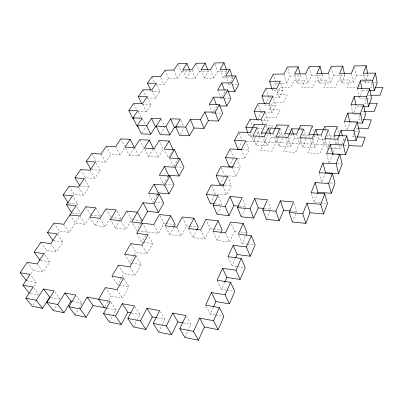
<?xml version="1.0" encoding="UTF-8"?>
<svg xmlns="http://www.w3.org/2000/svg" width="403" height="403" viewBox="0 0 403 403"><rect width="100%" height="100%" fill="white"/><g stroke="black" fill="none" stroke-linecap="round" stroke-linejoin="round"><path stroke-width="0.3" stroke-dasharray="2.02 1.51" d="M353.597 133.282L352.308 136.753L356.595 136.904M360.136 115.711L358.695 119.585L360.499 119.626M366.282 99.188L364.806 103.163L367.284 103.188M372.181 83.335L370.654 87.436L372.483 87.431M332.127 148.556L339.961 148.903L341.658 144.445M341.87 143.891L343.361 139.992L342.5 136.35M347.341 129.58L349.94 122.769L356.212 122.925M359.96 114.573L353.124 114.437L353.789 112.694M354.01 112.11L356.237 106.291L362.398 106.372M366 98.367L359.28 98.317L360.131 96.085M360.347 95.531L362.262 90.509L362.02 89.305M376.588 82.832L365.183 82.872L366.06 80.57M366.282 79.99L368.04 75.386L367.813 74.182M320.128 202.885L314.013 202.361L317.504 193.369M325.528 172.721L321.78 182.368L319.247 173.305M329.412 162.726L332.767 154.097M333.422 152.41L336.042 145.664M336.717 143.931L339.679 136.31M358.665 87.436L360.02 83.95M329.12 148.42L327.312 148.339L330.828 139.519M339.653 73.472L341.769 82.953L353.376 82.912L356.333 75.492L354.383 65.946M292.412 222.003L296.663 211.494L294.14 203.742M299.948 137.776L302.703 147.246L314.894 147.79L318.516 139.05L317.715 136.068M341.769 82.953L344.817 75.593L344.429 73.82M315.096 135.443L307.756 152.883L320.143 153.488L327.276 135.871L335.956 136.179M302.703 147.246L306.179 139.171M316.793 73.709L319.121 83.033L330.349 82.993L333.493 75.693L331.326 66.309M266.564 218.794L270.801 209.092L268.05 201.465M302.794 133.841L303.132 135.02L295.59 152.294L283.647 151.714L291.379 134.607L290.165 134.562M275.979 136.879L278.972 146.193L290.729 146.712L294.553 138.143L293.676 135.212M319.121 83.033L322.35 75.789L322.068 74.626M215.207 315.01L210.25 314.108L213.343 307.262M226.315 290.12L221.443 289.339L224.521 282.538M236.853 266.504L232.073 265.829L235.392 258.479M247.094 244.082L242.173 243.483L245.754 235.554M278.972 146.193L282.624 138.269M294.684 73.94L297.207 83.109L308.078 83.068L311.388 75.885L309.02 66.656M184.876 337.457L187.793 331.211M188.06 330.646L190.977 324.4L186.609 316.612M213.459 232.476L217.076 240.425L229.498 241.941L234.47 231.302L230.576 222.113M241.231 216.829L244.878 209.016M245.14 208.457L245.921 206.784L242.742 198.704M278.266 137.549L271.914 151.15L260.383 150.591L268.484 133.796M278.523 136.99L279.833 134.199L279.098 131.877M252.857 136.013L256.061 145.176L267.416 145.679L271.421 137.267L270.478 134.385M297.207 83.109L300.603 75.981L300.295 74.837M217.076 240.425L220.542 233.231M270.05 130.542L271.355 127.832M271.617 127.293L272.403 125.665L266.252 125.489M256.061 145.176L260.152 136.844M265.985 124.96L268.076 120.699L265.481 112.694M264.096 112.729L271.919 112.88L275.677 105.218L272.856 96.085M271.829 97.657L279.365 97.712L282.977 90.358L280.292 81.25M279.088 83.169L286.518 83.144L289.989 76.076L287.43 66.999M158.616 332.087L161.633 326.007M161.91 325.453L164.928 319.377L160.329 311.69M188.579 228.536L192.941 237.488L204.89 238.944L210.059 228.541L205.928 219.499M217.091 214.391L220.617 207.293M211.807 186.07L215.192 193.974L226.743 194.956L231.408 185.566L227.745 176.454M225.186 175.637L235.967 176.388L240.43 167.411L236.954 158.283M237.941 158.253L244.792 158.631L249.059 150.042L245.971 141.478M255.416 137.242L253.235 141.634L250.026 132.501M255.688 136.693L257.326 133.403L256.348 130.552M262.172 123.656L265.25 117.454L276.241 117.706L279.999 109.908L269.088 109.722L272.851 102.15L283.682 102.271L287.289 94.786L276.539 94.73L280.156 87.456L290.825 87.451L294.291 80.262L305.056 80.202L301.671 87.451L312.693 87.446L315.997 80.142L327.115 80.081L323.901 87.446L335.296 87.441L338.419 80.016L349.915 79.95L346.882 87.441L356.806 87.436M252.157 136.541L249.079 136.426L253.165 128.34M257.446 119.872L261.084 112.674L258.096 103.606M265.844 88.584L268.69 97.632L264.927 105.077L275.677 105.218M282.977 90.358L272.378 90.332L272.937 89.234M273.214 88.685L275.995 83.179L273.284 74.162M192.941 237.488L196.543 230.451M210.331 203.48L214.048 196.211M214.331 195.651L215.192 193.974M219.942 184.685L224.043 176.665M229.131 166.706L233.302 158.555M238.495 148.39L241.906 141.725M133.458 326.944L136.572 321.02M136.854 320.481L139.967 314.562L135.156 306.98M165.724 226.944L169.723 234.657L181.224 236.057L186.569 225.887L182.216 216.985M169.723 234.657L173.436 227.776M109.339 322.007L112.377 316.526M112.679 315.977L116.019 309.942L110.684 301.963M105.39 287.606L110.996 296.079L122.527 298.175L128.879 286.694L123.525 278.12M118.396 265.114L123.701 273.672L135.081 275.496L141.131 264.564L136.063 255.905M130.789 243.684L135.811 252.313L147.035 253.89L152.808 243.467L148.007 234.742M137.705 230.758L158.439 233.282L163.945 223.333L159.397 214.562M105.007 306.648L108.301 300.834M108.598 300.306L110.996 296.079M118.633 284.946L117.424 284.74L121.61 277.36M121.908 276.836L123.701 273.672M131.015 263.043L129.826 262.867L134.018 255.477M134.315 254.953L135.811 252.313M142.894 242.168L141.655 242.007L146.163 234.052M146.465 233.523L147.367 231.932L142.602 223.252M214.527 113.273L212.643 113.238L213.54 111.666M213.837 111.142L216.824 105.898M229.614 98.775L220.925 98.7L221.852 97.068M222.159 96.529L224.945 91.637L224.521 90.479M237.468 84.69L228.889 84.711L230.083 82.62M230.38 82.096L232.763 77.915L232.36 76.756M140.576 223.574L136.496 230.607L131.64 221.993M157.125 195.062L153.08 202.029L149.145 194.442M168.016 176.302L163.542 184L159.805 176.398M173.869 166.207L178.423 158.364M232.763 77.915L223.171 77.991L227.03 71.371L226.622 70.223M74.973 314.98L78.424 309.166M78.736 308.643L81.869 303.358L76.62 296.024M110.321 219.539L115.344 228.033L125.822 229.307L131.544 219.67L126.728 211.096M173.099 149.654L168.283 157.775L164.736 150.213M180.166 134.35L184.126 127.711M201.168 69.648L204.417 78.137L213.721 78.066L217.64 71.492L214.527 62.954M115.344 228.033L121.127 218.491L116.23 209.983M144.818 149.181L148.495 156.621L158.308 157.195L163.19 149.145L159.155 140.571M204.417 78.137L208.386 71.613L207.963 70.485M53.186 310.527L56.375 305.368M89.763 217.177L94.937 225.544L105.047 226.778L110.896 217.338L105.924 208.89M148.495 156.621L153.437 148.647M160.797 133.605L164.857 127.081L160.465 126.935M182.831 69.915L186.211 78.278L195.243 78.207L199.273 71.729L196.024 63.321M94.937 225.544L98.876 219.318M125.59 148.249L129.353 155.513L138.844 156.062L143.508 148.682M186.211 78.278L190.292 71.85L189.848 70.737M32.915 305.182L35.63 300.965M69.936 214.9L75.245 223.146L85.003 224.335L89.31 217.655M129.353 155.513L134.401 147.674M142.032 132.889L146.183 126.466M155.583 84.887L164.278 84.867L168.53 78.414L177.305 78.348L181.436 71.961L178.066 63.679M33.595 286.583L36.27 282.508L30.83 275.375M27.218 262.308L33.298 270.373L43.136 272.055L49.846 261.834L43.982 253.678M40.884 242.253L46.667 250.374L56.41 251.84L62.823 242.062L57.246 233.856M53.952 223.071L59.463 231.241L69.104 232.501L79.587 216.532M106.347 146.173L110.815 154.435L120.008 154.969L124.431 148.233M137.589 111.707L146.475 111.888L151.049 104.946L147.241 96.665M146.752 98.055L155.543 98.131L159.951 91.441L156.299 83.179M30.875 273.99L33.298 270.373M44.229 254.016L46.667 250.374M57.795 233.73L59.463 231.241M76.605 205.601L77.653 204.034L72.525 195.813M69.109 186.277L74.177 194.448L83.461 195.339L89.159 186.826L84.262 178.584M80.701 169.557L85.547 177.743L94.735 178.479L100.201 170.303L95.526 162.051M91.834 153.498L96.463 161.694L105.561 162.288L110.815 154.435M73.144 195.969L74.177 194.448M84.489 179.295L85.547 177.743M181.436 71.961L190.292 71.85M199.273 71.729L208.386 71.613M217.64 71.492L227.03 71.371M289.989 76.076L300.603 75.981M311.388 75.885L322.35 75.789M333.493 75.693L344.817 75.593M356.333 75.492L368.04 75.386M361.602 79.885L371.611 79.829M275.995 83.179L278.468 83.174M362.262 90.509L368.317 90.524M151.206 91.41L159.951 91.441M367.763 95.214L370.221 95.224M268.69 97.632L271.204 97.652M366.609 98.372L370.886 98.403M142.214 104.815L151.049 104.946M362.408 111.293L363.662 111.314M261.084 112.674L263.491 112.719M360.579 114.583L364.932 114.669M215.157 113.288L221.443 113.414M257.164 120.426L268.076 120.699M138.839 118.88L140.027 118.915M356.141 128.094L357.965 128.144M257.441 128.476L262.323 128.628M353.92 131.514L358.741 131.665M177.451 127.489L181.093 127.61M257.326 133.403L263.522 133.62M279.833 134.199L284.085 134.345M303.132 135.02L308.517 135.212M271.421 137.267L275.642 137.428M278.055 137.519L279.264 137.564M294.553 138.143L299.55 138.335M304.552 138.526L306.426 138.597M318.516 139.05L324.672 139.287M343.361 139.992L347.008 140.133M246.485 141.352L328.757 144.788M344.147 145.433L347.789 145.584M329.719 148.445L331.528 148.526M242.258 149.709L249.059 150.042M337.22 163.744L341.543 163.986M233.523 166.983L240.43 167.411M176.01 166.887L182.73 167.326M326.586 182.705L327.785 182.786M330.188 182.952L333.79 183.204M91.667 169.683L100.201 170.303M224.768 185.058L231.408 185.566M164.782 184.1L172.827 184.745M320.743 202.936L326.249 203.404M79.92 186.01L89.159 186.826M214.618 203.878L221.972 204.563L218.587 196.609M239.271 206.165L245.921 206.784M264.222 208.482L270.801 209.092M290.442 210.92L296.663 211.494M154.263 202.145L162.555 202.941M68.938 203.127L77.653 204.034M72.313 212.98L80.066 213.857M90.962 215.086L100.226 216.134M111.495 217.408L121.127 218.491M132.789 219.811L140.899 220.728M163.945 223.333L165.19 223.474M165.814 223.544L173.905 224.456M186.569 225.887L196.976 227.065M210.059 228.541L213.081 228.884M213.686 228.949L220.935 229.77M234.47 231.302L238.057 231.705M240.455 231.977L245.84 232.586M247.714 244.158L254.484 244.984M143.513 242.248L152.808 243.467M53.74 240.787L62.823 242.062M237.453 266.585L244.032 267.511M131.615 263.134L141.131 264.564M40.668 260.363L49.846 261.834M226.924 290.22L233.619 291.293M119.233 285.047L128.879 286.694M27.001 280.826L36.27 282.508M215.827 315.121L223.262 316.471M30.437 293.439L38.774 295.046M50.859 297.374L60.208 299.177M72.757 301.6L81.869 303.358M107.46 308.29L116.019 309.942M131.499 312.93L139.967 314.562M157.12 317.871L164.928 319.377M183.199 322.899L190.977 324.4M33.847 288.014L38.633 294.21M54.813 291.943L59.851 298.699M37.121 263.935L43.136 272.055M50.687 243.659L56.41 251.84M63.659 224.275L69.104 232.501M117.021 289.646L122.527 298.175M111.974 276.221L117.424 284.74M79.759 216.028L85.003 224.335M76.721 206.759L80.61 212.955M85.849 206.759L90.645 214.567M78.454 187.108L83.461 195.339M99.949 218.35L105.047 226.778M129.872 266.877L135.081 275.496M124.668 254.268L129.826 262.867M96.11 208.341L100.528 215.681M89.955 170.232L94.735 178.479M120.885 220.753L125.822 229.307M142.108 245.2L147.035 253.89M136.763 233.347L141.655 242.007M100.992 154.032L105.561 162.288M154.062 225.081L158.439 233.282M115.601 146.647L120.008 154.969M206.145 306.204L210.25 314.108M120.799 138.879L124.537 146.088M134.572 147.619L138.844 156.062M176.751 227.176L181.224 236.057M139.665 139.71L143.564 147.594M154.178 148.621L158.308 157.195M217.343 280.841L221.443 289.339M138.37 111.772L141.02 117.303M133.902 104.029L136.798 110.059M142.45 118.663L145.382 124.794M200.644 229.927L204.89 238.944M142.843 104.15L146.475 111.888M169.754 158.57L173.315 166.187M142.964 89.844L145.74 95.864M161.245 119.157L164.081 125.383M228.214 257.245L232.073 265.829M152.062 90.413L155.543 98.131M151.951 76.701L154.616 82.706M225.489 232.783L229.498 241.941M161.18 77.719L164.278 84.867M180.902 120.24L183.632 126.562M165.029 70.177L168.53 78.414M238.778 235.407L242.173 243.483M222.98 185.854L226.743 194.956M173.864 70.046L177.305 78.348M221.378 167.678L224.36 175.028M191.929 69.784L195.243 78.207M232.4 167.265L235.967 176.388M209.238 104.498L212.643 113.238M230.531 150.087L233.362 157.447M210.542 69.512L213.721 78.066M217.675 89.975L220.925 98.7M241.407 149.498L244.792 158.631M239.291 133.247L241.775 140.037M220.063 69.371L223.171 77.991M225.786 76.011L228.889 84.711M248.072 133.584L249.079 136.426M250.021 119.258L252.379 126.068M254.192 124.275L255.175 127.126M257.028 127.686L259.764 135.695M261.366 132.894L264.479 142.103M264.318 136.441L267.416 145.679M261.114 119.53L263.396 126.396M265.829 125.746L266.967 129.197M267.723 131.494L268.101 132.647M272.912 133.297L275.914 142.581M276.906 124.92L277.637 127.237M277.818 127.816L278.367 129.559M269.023 103.737L271.919 112.88M279.974 128.391L282.518 136.541M284.664 133.705L287.556 143.065M287.853 137.322L290.729 146.712M272.03 89.204L272.378 90.332M288.739 125.832L290.15 130.512M290.326 131.096L290.85 132.849M276.614 88.589L279.365 97.712M311.317 193.324L314.013 202.361M296.628 134.123L299.404 143.564M283.893 74.051L286.518 83.144M300.431 125.585L301.953 130.889M303.746 129.126L305.922 136.819M308.814 134.547L309.645 137.524M309.811 138.118L311.469 144.067M312.265 138.234L314.894 147.79M312.516 125.927L314.128 131.872M305.645 73.825L308.078 83.068M326.803 154.223L329.029 162.696M321.221 134.98L323.75 144.581M324.808 138.708L327.312 148.339M324.974 126.874L325.433 128.673M325.589 129.272L326.354 132.275M328.546 130.486L330.52 138.315M334.011 136.023L334.611 138.446M334.762 139.05L335.961 143.891M337.588 139.186L338.772 144.042M338.918 144.652L339.961 148.903M337.492 127.232L338.948 133.282M328.128 73.593L330.349 82.993M344.449 121.575L346.268 129.464M351.013 104.745L353.124 114.437M351.376 73.351L353.376 82.912M357.29 88.645L359.28 98.317M363.299 73.225L364.594 79.854M364.71 80.459L365.183 82.872"/><path stroke-width="0.6" d="M347.618 140.153L356.126 140.476L359.34 131.685L357.239 121.887L344.449 121.575L347.769 113.062L360.443 113.293L363.571 104.896L351.013 104.745L354.187 96.604L366.634 96.685L369.632 88.65L357.29 88.645L360.327 80.852L372.558 80.791L375.43 73.099L363.299 73.225L366.206 65.76L354.383 65.946L351.376 73.351L339.653 73.472L342.757 66.127L331.326 66.309L328.128 73.593L316.793 73.709L320.083 66.485L309.02 66.656L305.645 73.825L294.684 73.94L298.139 66.827L287.43 66.999L283.893 74.051L273.284 74.162L269.602 81.3L271.859 88.64M357.466 122.96L362.483 123.086L365.551 114.679L363.571 104.896M363.627 106.387L368.559 106.452L371.495 98.408L369.632 88.65M369.531 90.524L374.372 90.534L377.188 82.827L375.43 73.099M323.569 213.993L320.763 204.286L307.021 203.107L309.983 212.734L323.569 213.993L327.473 203.505L324.753 193.783L311.141 192.72L315.156 182.589L328.641 183.536L331.276 193.274L317.942 192.246L315.156 182.589M331.276 193.274L334.994 183.289L332.44 173.537L319.08 172.701L322.909 163.044L336.142 163.779L339.759 154.253L326.647 153.619L330.294 144.415L343.291 144.954L346.741 135.866L333.86 135.418L337.346 126.628L324.818 126.275L321.221 134.98L308.814 134.547L312.516 125.927L300.431 125.585L296.628 134.123L284.664 133.705L288.563 125.247L276.906 124.92L272.912 133.297L261.366 132.894L265.451 124.592L254.192 124.275L250.026 132.501L238.878 132.113L234.531 140.44L237.931 149.503L241.639 149.679M322.909 163.044L325.528 172.721L338.621 173.542L342.162 164.021L339.759 154.253M337.664 154.334L345.623 154.722L349.003 145.634L346.741 135.866M356.126 140.476L353.96 130.678L357.239 121.887M320.763 204.286L324.753 193.783M328.641 183.536L332.44 173.537M234.531 140.44L245.765 140.909L241.407 149.498L230.093 148.954L225.554 157.654L236.954 158.283L232.4 167.265L220.92 166.545L216.174 175.643L227.745 176.454L222.98 185.854L211.318 184.942L206.356 194.463L218.104 195.47L213.116 205.318L217.091 214.391L229.045 215.595L225.186 206.452L230.083 196.498L242.284 197.546L237.488 207.61L241.231 216.829L253.653 218.083L250.036 208.789L254.731 198.619L267.416 199.707L262.832 209.998L266.318 219.363L279.234 220.668L275.889 211.222L280.357 200.815L293.555 201.948L289.208 212.477L292.412 222.003L305.852 223.358L309.983 212.734M317.504 193.369L317.942 192.246M353.96 130.678L341.059 130.28L337.588 139.186L324.808 138.708L328.39 129.887L315.957 129.504L312.265 138.234L299.948 137.776L303.746 129.126L291.752 128.753L287.853 137.322L275.979 136.879L279.974 128.391L268.398 128.033L264.318 136.441L252.857 136.013L257.028 127.686L245.855 127.338L247.87 133.015M305.852 223.358L302.799 213.756L307.021 203.107M279.234 220.668L283.606 210.28L280.357 200.815M204.427 326.994L198.442 340.233L193.48 331.417L199.621 318.103L204.427 326.994L218.179 329.644L223.882 316.582L219.373 307.565L205.595 305.152L211.409 292.548L225.065 294.789L229.428 303.867L215.922 301.56L211.409 292.548M229.428 303.867L234.833 291.49L230.602 282.352L217.071 280.271L222.582 268.317L235.997 270.242L240.097 279.43L226.829 277.435L222.582 268.317M240.097 279.43L245.226 267.678L241.251 258.449L227.957 256.671L233.191 245.321L246.369 246.953L250.228 256.227L237.186 254.52L233.191 245.321M250.228 256.227L255.099 245.059L251.361 235.755L238.294 234.254L243.271 223.458L230.576 222.113L225.489 232.783L212.945 231.337L218.129 220.794L205.928 219.499L200.644 229.927L188.579 228.536L193.959 218.23L182.216 216.985L176.751 227.176L165.149 225.846L170.701 215.761L159.397 214.562L153.77 224.536L131.64 221.993L143.065 202.689L153.881 203.747L158.404 212.467L163.739 203.057L159.331 194.317L148.586 193.359L153.986 184.236L164.661 185.103L168.958 193.848L158.369 192.916L153.986 184.236M218.179 329.644L213.525 320.697L219.373 307.565M225.065 294.789L230.602 282.352M235.997 270.242L241.251 258.449M246.369 246.953L251.361 235.755M213.605 306.693L215.922 301.56M224.778 281.969L226.829 277.435M235.649 257.91L237.186 254.52M246.011 234.984L247.034 232.717L243.271 223.458M253.653 218.083L258.242 207.928L254.731 198.619M198.442 340.233L184.876 337.457L179.768 328.702L186.025 315.569L172.726 313.091L166.358 326.042L171.602 334.742L177.814 321.861L172.726 313.091M221.076 232.123L222.144 229.906L218.129 220.794M229.045 215.595L233.836 205.661L230.083 196.498M171.602 334.742L158.616 332.087L153.236 323.443L159.714 310.668L146.979 308.29L140.405 320.899L145.901 329.488L152.314 316.944L146.979 308.29M196.815 229.906L198.2 227.201L193.959 218.23M245.855 127.338L250.021 119.258L261.114 119.53L265.109 111.55L254.102 111.349L256.782 119.293M254.102 111.349L258.096 103.606L269.023 103.737L272.856 96.085L262.01 96.02L264.559 103.944M262.01 96.02L265.844 88.584L276.614 88.589L280.292 81.25L269.602 81.3M145.901 329.488L133.458 326.944L127.842 318.41L134.511 305.968L122.305 303.691L115.545 315.972L121.273 324.45L127.867 312.229L122.305 303.691M173.723 227.247L175.154 224.597L170.701 215.761M138.279 126.21L137.065 126.169L133 117.867L142.183 118.104L137.302 125.509L141.393 133.877L150.707 134.239L146.687 125.812L151.513 118.346L160.988 118.588L156.218 126.119L160.172 134.612L169.789 134.985L165.905 126.431L170.62 118.84L180.403 119.092L175.748 126.749L179.562 135.368L189.491 135.761L193.994 128.033L204.024 128.361L208.376 120.724L218.507 120.991L222.703 113.445L219.383 104.634L209.238 104.498L213.499 97.163L223.574 97.239L227.685 89.995L217.675 89.975L221.771 82.927L231.715 82.887L235.664 75.92L225.786 76.011L229.725 69.23L220.063 69.371L223.987 62.767L214.527 62.954L210.542 69.512L201.168 69.648L205.208 63.14L196.024 63.321L191.929 69.784L182.831 69.915L186.982 63.503L178.066 63.679L173.864 70.046L165.029 70.177L160.706 76.62L151.951 76.701L147.498 83.214L150.712 90.317M219.323 105.934L226.818 106.039L230.854 98.785L227.685 89.995M228.027 91.647L234.813 91.667L238.692 84.69L235.664 75.92M121.273 324.45L109.339 322.007L103.506 313.589L110.351 301.464L87.164 297.142L80.172 308.965L86.197 317.277L93.028 305.509L87.164 297.142M218.507 120.991L215.101 112.175L219.383 104.634M168.958 193.848L174.066 184.846L169.875 176.086L159.271 175.31L164.439 166.575L174.973 167.265L179.058 176.03L168.61 175.275L164.439 166.575M179.058 176.03L183.949 167.406L179.965 158.636L169.497 158.026L174.449 149.659L164.228 149.135L169.144 141.015L159.155 140.571L154.178 148.621L144.294 148.113L149.332 140.138L139.665 139.71L134.572 147.619L125.011 147.13L130.159 139.292L134.401 147.674M142.602 223.252L136.763 233.347L148.007 234.742L142.108 245.2L130.789 243.684L124.668 254.268L136.063 255.905L129.872 266.877L118.396 265.114L111.974 276.221L123.525 278.12L117.021 289.646L105.39 287.606L98.639 299.278L104.407 307.701M153.881 203.747L159.331 194.317M164.661 185.103L169.875 176.086M174.973 167.265L179.965 158.636M204.024 128.361L200.457 119.605L204.895 111.974L215.101 112.175M140.894 223.035L147.674 211.343L143.065 202.689M157.437 194.528L158.369 192.916M168.016 176.302L168.61 175.275M189.491 135.761L185.758 127.066L190.352 119.348L200.457 119.605M86.197 317.277L74.973 314.98L68.858 306.718L75.92 295.046L64.898 292.991L57.77 304.522L63.971 312.728L70.933 301.248L64.898 292.991M169.789 134.985L174.413 127.393L170.62 118.84M25.802 298.19L32.235 306.24L42.607 308.36L49.69 297.152L43.499 289.001L36.25 300.26L25.802 298.19L33.111 287.062L22.916 285.163L30.104 274.423L20.15 272.685L27.218 262.308L37.121 263.935L43.982 253.678L34.129 252.167L40.884 242.253L50.687 243.659L57.246 233.856L47.489 232.556L53.952 223.071L63.659 224.275L76.071 205.726L66.465 204.704L72.525 195.813L63.13 194.901L69.109 186.277L78.454 187.108L84.262 178.584L74.963 177.829L80.701 169.557L89.955 170.232L95.526 162.051L86.323 161.447L91.834 153.498L100.992 154.032L106.347 146.173L115.601 146.647L120.799 138.879L130.159 139.292M63.971 312.728L53.186 310.527L46.904 302.371L54.098 290.976L43.499 289.001M150.707 134.239L155.447 126.769L151.513 118.346M133 117.867L137.836 110.669L128.844 110.493L132.879 118.724L134.073 118.754M128.844 110.493L133.64 103.48L142.586 103.601L147.241 96.665L138.345 96.599L141.7 103.722M138.345 96.599L142.964 89.844L151.81 89.859L156.299 83.179L147.498 83.214M375.531 87.431L382.85 87.431L380.064 95.279L370.836 95.229M369.148 103.208L377.213 103.299L374.301 111.495L364.287 111.324M363.506 119.696L371.324 119.872L368.282 128.441L358.569 128.164M137.302 125.509L146.687 125.812M156.218 126.119L165.905 126.431M175.748 126.749L185.758 127.066M155.447 126.769L156.702 126.814M174.413 127.393L176.237 127.454M357.204 136.929L365.168 137.206L361.985 146.178L349.003 145.634M333.991 154.158L332.767 154.097L330.294 144.415M232.899 166.943L229.131 166.706L225.554 157.654M224.169 185.007L219.942 184.685L216.174 175.643M214.008 203.822L210.331 203.48L206.356 194.463M233.836 205.661L238.667 206.109M258.242 207.928L263.622 208.427M283.606 210.28L290.442 210.92M213.116 205.318L225.186 206.452M237.488 207.61L250.036 208.789M262.832 209.998L275.889 211.222M289.208 212.477L302.799 213.756M147.674 211.343L158.404 212.467M69.936 214.9L79.759 216.028L85.849 206.759L95.793 207.817L89.763 217.177L99.949 218.35L105.924 208.89L116.23 209.983L110.321 219.539L120.885 220.753L126.728 211.096L137.418 212.23L142.148 220.869M199.621 318.103L213.525 320.697M70.933 301.248L72.152 301.484M93.028 305.509L106.85 308.174M127.867 312.229L130.894 312.814M152.314 316.944L156.52 317.755M177.814 321.861L182.599 322.783M46.904 302.371L57.77 304.522M68.858 306.718L80.172 308.965M103.506 313.589L115.545 315.972M127.842 318.41L140.405 320.899M153.236 323.443L166.358 326.042M179.768 328.702L193.48 331.417M36.25 300.26L42.607 308.36M22.916 285.163L29.248 293.208M20.15 272.685L26.381 280.715M34.129 252.167L40.058 260.262M47.489 232.556L53.136 240.702M66.465 204.704L71.386 212.396M63.13 194.901L68.319 203.062M74.963 177.829L79.608 185.501M86.323 161.447L90.766 169.129M149.332 140.138L153.437 148.647M169.144 141.015L173.099 149.654M174.449 149.659L178.423 158.364M190.352 119.348L193.994 128.033M204.895 111.974L208.376 120.724M186.982 63.503L189.627 70.177M213.499 97.163L216.381 104.735M205.208 63.14L207.752 69.921M223.574 97.239L226.818 106.039M221.771 82.927L224.31 89.894M231.715 82.887L234.813 91.667M223.987 62.767L226.421 69.648M229.725 69.23L232.153 76.177M268.398 128.033L270.287 133.806M291.752 128.753L293.5 134.622M315.957 129.504L317.559 135.473M298.139 66.827L299.988 73.694M336.142 163.779L338.621 173.542M320.083 66.485L321.926 74.046M343.291 144.954L345.623 154.722M341.059 130.28L342.354 135.74M347.769 113.062L349.804 122.164M342.757 66.127L344.429 73.82M354.187 96.604L355.98 105.082M360.443 113.293L362.483 123.086M360.327 80.852L361.899 88.7M366.634 96.685L368.559 106.452M366.206 65.76L367.697 73.583M372.558 80.791L374.372 90.534"/></g></svg>
